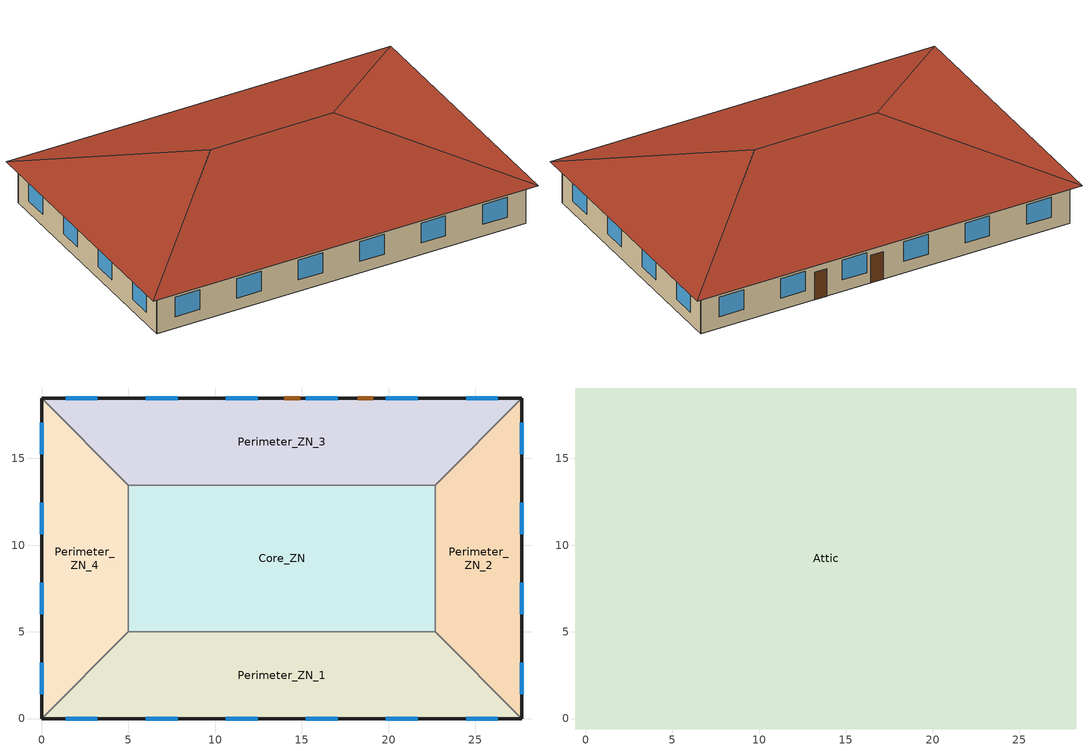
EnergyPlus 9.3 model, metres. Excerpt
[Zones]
Core_ZN
 floor adiabatic (Core_ZN_floor_Ffactor): 5,13.46 22.69,13.46 22.69,5 5,5 z0
 wall to Perimeter_ZN_1 (int_wall): 5,5 22.69,5 z0:3.05
 wall to Perimeter_ZN_2 (int_wall): 22.69,5 22.69,13.46 z0:3.05
 wall to Perimeter_ZN_3 (int_wall): 22.69,13.46 5,13.46 z0:3.05
 wall to Perimeter_ZN_4 (int_wall): 5,13.46 5,5 z0:3.05
Perimeter_ZN_1
 floor ground (Perimeter_ZN_1_floor_Ffactor): 27.69,0 0,0 5,5 22.69,5 z0
 wall outside (nonres_ext_wall): 0,0 27.69,0 z0:3.05
 wall to Perimeter_ZN_4 (int_wall): 5,5 0,0 z0:3.05
 wall to Perimeter_ZN_2 (int_wall): 27.69,0 22.69,5 z0:3.05
 window (Window_U_1.22_SHGC_0.25): 1.39,0 3.22,0 / 6.01,0 7.84,0 / 10.62,0 12.45,0 / 15.24,0 17.07,0 / 19.85,0 21.68,0 / 24.47,0 26.3,0 z0.9:2.42
Perimeter_ZN_2
 floor ground (Perimeter_ZN_2_floor_Ffactor): 22.69,13.46 27.69,18.46 27.69,0 22.69,5 z0
 wall outside (nonres_ext_wall): 27.69,0 27.69,18.46 z0:3.05
 wall to Perimeter_ZN_3 (int_wall): 27.69,18.46 22.69,13.46 z0:3.05
 window (Window_U_1.22_SHGC_0.25): 27.69,15.24 27.69,17.07 / 27.69,10.62 27.69,12.45 / 27.69,6.01 27.69,7.84 / 27.69,1.39 27.69,3.22 z0.9:2.42
Perimeter_ZN_3
 floor ground (Perimeter_ZN_3_floor_Ffactor): 5,13.46 0,18.46 27.69,18.46 22.69,13.46 z0
 wall outside (nonres_ext_wall): 27.69,18.46 0,18.46 z0:3.05
 wall to Perimeter_ZN_4 (int_wall): 0,18.46 5,13.46 z0:3.05
 window (Window_U_1.22_SHGC_0.25): 26.3,18.46 24.47,18.46 / 21.68,18.46 19.85,18.46 / 17.07,18.46 15.24,18.46 / 12.45,18.46 10.62,18.46 / 7.84,18.46 6.01,18.46 / 3.22,18.46 1.39,18.46 z0.9:2.42
 door (Swinging Door_con): 14.91,18.46 14,18.46 / 19.13,18.46 18.22,18.46 z0:2.13
Perimeter_ZN_4
 floor ground (Perimeter_ZN_4_floor_Ffactor): 5,5 0,0 0,18.46 5,13.46 z0
 wall outside (nonres_ext_wall): 0,18.46 0,0 z0:3.05
 window (Window_U_1.22_SHGC_0.25): 0,3.22 0,1.39 / 0,7.84 0,6.01 / 0,12.45 0,10.62 / 0,17.07 0,15.24 z0.9:2.42
Attic
 floor outside (ext_soffit_floor): -0.6,19.06 0,18.46 0,0 -0.6,-0.6 z3.05; 0,0 27.69,0 28.29,-0.6 -0.6,-0.6 z3.05; 28.29,19.06 28.29,-0.6 27.69,0 27.69,18.46 z3.05; -0.6,19.06 28.29,19.06 27.69,18.46 0,18.46 z3.05
 floor to Perimeter_ZN_1 (nonres_roof_floor): 0,0 5,5 22.69,5 27.69,0 z3.05
 floor to Perimeter_ZN_4 (nonres_roof_floor): 5,13.46 5,5 0,0 0,18.46 z3.05
 floor to Perimeter_ZN_2 (nonres_roof_floor): 22.69,5 22.69,13.46 27.69,18.46 27.69,0 z3.05
 floor to Core_ZN (nonres_roof_floor): 5,13.46 22.69,13.46 22.69,5 5,5 z3.05
 floor to Perimeter_ZN_3 (nonres_roof_floor): 0,18.46 27.69,18.46 22.69,13.46 5,13.46 z3.05
 roof outside (AtticRoofDeck): 28.29,19.06,3.05 -0.6,19.06,3.05 9.23,9.23,6.33 18.46,9.23,6.33; -0.6,19.06,3.05 -0.6,-0.6,3.05 9.23,9.23,6.33; 28.29,-0.6,3.05 28.29,19.06,3.05 18.46,9.23,6.33; -0.6,-0.6,3.05 28.29,-0.6,3.05 18.46,9.23,6.33 9.23,9.23,6.33
[Building]
OfficeSmall: North Axis {deg}=0; Terrain=City; Loads Convergence Tolerance Value {W}=0.04; Temperature Convergence Tolerance Value {deltaC}=0.2; Solar Distribution=FullInteriorAndExterior; Maximum Number of Warmup Days=25; Minimum Number of Warmup Days=6
[Site:Location]
Atlanta-Hartsfield.Jackson.Intl.AP_GA_USA WMO=722190: Latitude {deg}=33.64; Longitude {deg}=-84.43; Time Zone {hr}=-5; Elevation {m}=313
[SizingPeriod:DesignDay] Day of Month=21; Dry-Bulb Temperature Range Modifier Type=DefaultMultipliers; Humidity Condition Type=Wetbulb; Barometric Pressure {Pa}=97621; Rain Indicator=No; Snow Indicator=No; Daylight Saving Time Indicator=No
Name | Month | Day Type | Maximum Dry-Bulb Temperature {C} | Daily Dry-Bulb Temperature Range {deltaC} | Wetbulb or DewPoint at Maximum Dry-Bulb {C} | Wind Speed {m/s} | Wind Direction {deg} | Solar Model Indicator | Sky Clearness | ASHRAE Clear Sky Optical Depth for Beam Irradiance (taub) | ASHRAE Clear Sky Optical Depth for Diffuse Irradiance (taud)
Atlanta-Hartsfield.Jackson.Intl.AP_GA_USA Ann Htg 99.6% Condns DB | 1 | WinterDesignDay | -6.3 | 0 | -6.3 | 5.3 | 320 | ASHRAEClearSky | 0
Atlanta-Hartsfield.Jackson.Intl.AP_GA_USA Ann Clg .4% Condns DB=>MWB | 7 | SummerDesignDay | 34.4 | 9.5 | 23.5 | 4 | 300 | ASHRAETau |  | 0.556 | 1.779
[Site:GroundTemperature:FCfactorMethod]
January Ground Temperature {C}=16; February Ground Temperature {C}=11.9; March Ground Temperature {C}=7.7; April Ground Temperature {C}=4; May Ground Temperature {C}=7.9; June Ground Temperature {C}=13.8; July Ground Temperature {C}=17.2; August Ground Temperature {C}=20.8; September Ground Temperature {C}=24.8; October Ground Temperature {C}=26.1; November Ground Temperature {C}=26.5; December Ground Temperature {C}=22.5
[Site:WaterMainsTemperature]
Calculation Method=Correlation; Annual Average Outdoor Air Temperature {C}=16.6; Maximum Difference In Monthly Average Outdoor Air Temperatures {deltaC}=22.5
[Material]
Name | Roughness | Thickness {m} | Conductivity {W/m-K} | Density {kg/m3} | Specific Heat {J/kg-K} | Thermal Absorptance | Solar Absorptance | Visible Absorptance
Std Wood 6inch | MediumSmooth | 0.15 | 0.12 | 540 | 1210 | 0.9 | 0.7 | 0.7
F07 25mm stucco | Smooth | 0.0254 | 0.72 | 1856 | 840 | 0.9 | 0.7 | 0.7
F12 Asphalt shingles | VeryRough | 0.0032 | 0.04 | 1120 | 1260 | 0.9 | 0.7
G01 13mm gypsum board | Smooth | 0.0127 | 0.16 | 800 | 1090 | 0.9 | 0.7 | 0.5
G01 16mm gypsum board | MediumSmooth | 0.0159 | 0.16 | 800 | 1090
G02 16mm plywood | Smooth | 0.0159 | 0.12 | 544 | 1210
[Material:NoMass] Thermal Absorptance=0.9; Solar Absorptance=0.7; Visible Absorptance=0.7
Name | Roughness | Thermal Resistance {m2-K/W}
Opaque Door panel_con | MediumRough | 0.251572
Nonres_Roof_Insulation | MediumSmooth | 4.8919
Nonres_Exterior_Wall_Insulation | MediumSmooth | 1.59504
[WindowMaterial:SimpleGlazingSystem]
Glazing Layer: U-Factor {W/m2-K}=6.92748; Solar Heat Gain Coefficient=0.25; Visible Transmittance=0.25
[Construction]
Swinging Door_con: Opaque Door panel_con
InteriorFurnishings: Std Wood 6inch
AtticRoofDeck: F12 Asphalt shingles, G02 16mm plywood
int_wall: G01 13mm gypsum board, G01 13mm gypsum board
ext_soffit_floor: G02 16mm plywood
nonres_roof_floor: G01 16mm gypsum board, Nonres_Roof_Insulation
nonres_ext_wall: F07 25mm stucco, G01 16mm gypsum board, Nonres_Exterior_Wall_Insulation, G01 16mm gypsum board
Window_U_1.22_SHGC_0.25: Glazing Layer
[Construction:FfactorGroundFloor] F-Factor {W/m-K}=1.26363
Name | Area {m2} | PerimeterExposed {m}
Core_ZN_floor_Ffactor | 149.657 | 0
Perimeter_ZN_1_floor_Ffactor; Perimeter_ZN_3_floor_Ffactor | 113.45 | 27.69
Perimeter_ZN_2_floor_Ffactor; Perimeter_ZN_4_floor_Ffactor | 67.3 | 18.46
[Zone] Type=1; Multiplier=1; Ceiling Height {m}=autocalculate; Volume {m3}=autocalculate; Floor Area {m2}=autocalculate
Name | Part of Total Floor Area
Core_ZN; Perimeter_ZN_1; Perimeter_ZN_2; Perimeter_ZN_3; Perimeter_ZN_4 | Yes
Attic | No
[InternalMass] Construction=InteriorFurnishings
Name | Zone or ZoneList | Surface Area {m2}
Core_ZN_InternalMass_1 | Core_ZN | 299.3148
Perimeter_ZN_1_InternalMass_1 | Perimeter_ZN_1 | 226.9
Perimeter_ZN_2_InternalMass_1 | Perimeter_ZN_2 | 134.6
Perimeter_ZN_3_InternalMass_1 | Perimeter_ZN_3 | 226.9
Perimeter_ZN_4_InternalMass_1 | Perimeter_ZN_4 | 134.6
[People] Number of People Calculation Method=Area/Person; Zone Floor Area per Person {m2/person}=16.5881; Fraction Radiant=0.3; Sensible Heat Fraction=AUTOCALCULATE; Activity Level Schedule=ACTIVITY_SCH; Enable ASHRAE 55 Comfort Warnings=No; Mean Radiant Temperature Calculation Type=ZoneAveraged
Name | Zone or ZoneList | Number of People Schedule
Core_ZN | Core_ZN | BLDG_OCC_SCH_wo_SB
Perimeter_ZN_1 | Perimeter_ZN_1 | BLDG_OCC_SCH_wo_SB
Perimeter_ZN_2 | Perimeter_ZN_2 | BLDG_OCC_SCH_w_SB
Perimeter_ZN_3 | Perimeter_ZN_3 | BLDG_OCC_SCH_wo_SB
Perimeter_ZN_4 | Perimeter_ZN_4 | BLDG_OCC_SCH_wo_SB
[Lights] Schedule=BLDG_LIGHT_SCH; Design Level Calculation Method=Watts/Area; Watts per Zone Floor Area {W/m2}=10.7639; Return Air Fraction=0; Fraction Radiant=0.7; Fraction Visible=0.2; Fraction Replaceable=1; Return Air Fraction Calculated from Plenum Temperature=No
Name | Zone or ZoneList
Core_ZN_Lights | Core_ZN
Perimeter_ZN_1_Lights | Perimeter_ZN_1
Perimeter_ZN_2_Lights | Perimeter_ZN_2
Perimeter_ZN_3_Lights | Perimeter_ZN_3
Perimeter_ZN_4_Lights | Perimeter_ZN_4
[ElectricEquipment]
Name | Zone or ZoneList | Schedule | Design Level Calculation Method | Watts per Zone Floor Area {W/m2} | Watts per Person {W/person} | Fraction Latent | Fraction Radiant | Fraction Lost
Core_ZN_MiscPlug_Equip | Core_ZN | BLDG_EQUIP_SCH | Watts/Area | 6.78
Perimeter_ZN_1_MiscPlug_Equip | Perimeter_ZN_1 | BLDG_EQUIP_SCH | Watts/Area | 6.78
Perimeter_ZN_2_MiscPlug_Equip | Perimeter_ZN_2 | BLDG_EQUIP_SCH | Watts/Area | 6.78
Perimeter_ZN_3_MiscPlug_Equip | Perimeter_ZN_3 | BLDG_EQUIP_SCH | Watts/Area | 6.78
Perimeter_ZN_4_MiscPlug_Equip | Perimeter_ZN_4 | BLDG_EQUIP_SCH | Watts/Area | 6.78
Perimeter_ZN_1_pheat | Perimeter_ZN_1 | FMU_Perimeter_ZN_1_PH | Watts/Person |  | 1200 | 0 | 1 | 0
Perimeter_ZN_1_pfan | Perimeter_ZN_1 | FMU_Perimeter_ZN_1_PF | Watts/Person |  | 15 | 0 | 0 | 1
[ZoneInfiltration:DesignFlowRate] Temperature Term Coefficient=0; Velocity Squared Term Coefficient=0
Name | Zone or ZoneList | Schedule | Design Flow Rate Calculation Method | Design Flow Rate {m3/s} | Flow per Exterior Surface Area {m3/s-m2} | Constant Term Coefficient | Velocity Term Coefficient
Perimeter_ZN_1_Infiltration | Perimeter_ZN_1 | INFIL_QUARTER_ON_SCH | Flow/ExteriorWallArea | 0 | 0.00102413 | 0 | 0.224
Perimeter_ZN_2_Infiltration | Perimeter_ZN_2 | INFIL_QUARTER_ON_SCH | Flow/ExteriorWallArea | 0 | 0.00102413 | 0 | 0.224
Perimeter_ZN_3_Infiltration | Perimeter_ZN_3 | INFIL_QUARTER_ON_SCH | Flow/ExteriorWallArea | 0 | 0.00102413 | 0 | 0.224
Perimeter_ZN_4_Infiltration | Perimeter_ZN_4 | INFIL_QUARTER_ON_SCH | Flow/ExteriorWallArea | 0 | 0.00102413 | 0 | 0.224
Attic_Infiltration | Attic | ALWAYS_ON | Flow/Zone | 0.2001 |  | 1 | 0
[Exterior:Lights]
Exterior_Lights: Schedule=Exterior_Lgt_ALWAYS_ON; Design Level {W}=1582.575; Control Option=AstronomicalClock
[HVACTemplate:Thermostat]
Thermostat: Heating Setpoint Schedule=FMU_OtherZN_TH; Cooling Setpoint Schedule=FMU_OtherZN_TC
[HVACTemplate:Zone:IdealLoadsAirSystem] Template Thermostat=Thermostat; System Availability Schedule=ALWAYS_ON; Maximum Heating Supply Air Temperature {C}=50; Minimum Cooling Supply Air Temperature {C}=13; Maximum Heating Supply Air Humidity Ratio {kgWater/kgDryAir}=0.0156; Minimum Cooling Supply Air Humidity Ratio {kgWater/kgDryAir}=0.0077; Heating Limit=NoLimit; Cooling Limit=NoLimit; Dehumidification Control Type=ConstantSensibleHeatRatio; Cooling Sensible Heat Ratio=0.7; Dehumidification Setpoint {percent}=60; Humidification Control Type=None; Humidification Setpoint {percent}=30; Outdoor Air Method=None; Outdoor Air Flow Rate per Person {m3/s}=0.00944; Demand Controlled Ventilation Type=None; Outdoor Air Economizer Type=NoEconomizer; Heat Recovery Type=None; Sensible Heat Recovery Effectiveness=0.7; Latent Heat Recovery Effectiveness=0.65
Perimeter_ZN_2; Perimeter_ZN_3; Perimeter_ZN_4; Core_ZN
[DesignSpecification:OutdoorAir] Outdoor Air Method=Flow/Area; Outdoor Air Flow per Zone Floor Area {m3/s-m2}=0.000507968; Outdoor Air Flow per Zone {m3/s}=0
SZ DSOA Core_ZN; SZ DSOA Perimeter_ZN_1; SZ DSOA Perimeter_ZN_2; SZ DSOA Perimeter_ZN_3; SZ DSOA Perimeter_ZN_4
[Sizing:Zone] Zone Cooling Design Supply Air Temperature Input Method=SupplyAirTemperature; Zone Cooling Design Supply Air Temperature {C}=12.8; Zone Heating Design Supply Air Temperature Input Method=SupplyAirTemperature; Zone Heating Design Supply Air Temperature {C}=40; Zone Cooling Design Supply Air Humidity Ratio {kgWater/kgDryAir}=0.0085; Zone Heating Design Supply Air Humidity Ratio {kgWater/kgDryAir}=0.008; Cooling Design Air Flow Method=DesignDay; Cooling Design Air Flow Rate {m3/s}=0; Cooling Minimum Air Flow {m3/s}=0; Cooling Minimum Air Flow Fraction=0; Heating Design Air Flow Method=DesignDay; Heating Design Air Flow Rate {m3/s}=0; Account for Dedicated Outdoor Air System=No; Dedicated Outdoor Air System Control Strategy=NeutralSupplyAir; Dedicated Outdoor Air Low Setpoint Temperature for Design {C}=autosize; Dedicated Outdoor Air High Setpoint Temperature for Design {C}=autosize
Name | Design Specification Outdoor Air Object
Core_ZN | SZ DSOA Core_ZN
Perimeter_ZN_1 | SZ DSOA Perimeter_ZN_1
Perimeter_ZN_2 | SZ DSOA Perimeter_ZN_2
Perimeter_ZN_3 | SZ DSOA Perimeter_ZN_3
Perimeter_ZN_4 | SZ DSOA Perimeter_ZN_4
[ZoneControl:Thermostat]
Thermostat_Perimeter_ZN_1: Zone or ZoneList=Perimeter_ZN_1; Control Type Schedule=ALWAYS_DualSetpoint; Control 1=Perimeter_ZN_1 DualSetpoint
[ThermostatSetpoint:DualSetpoint]
Perimeter_ZN_1 DualSetpoint: Heating Setpoint Temperature Schedule=FMU_Perimeter_ZN_1_TH; Cooling Setpoint Temperature Schedule=FMU_Perimeter_ZN_1_TC
[ZoneHVAC:IdealLoadsAirSystem]
Perimeter_ZN_1 Air: Maximum Heating Supply Air Temperature {C}=50; Minimum Cooling Supply Air Temperature {C}=13; Maximum Heating Supply Air Humidity Ratio {kgWater/kgDryAir}=0.0156; Minimum Cooling Supply Air Humidity Ratio {kgWater/kgDryAir}=0.0077; Heating Limit=NoLimit; Cooling Limit=NoLimit; Dehumidification Control Type=ConstantSensibleHeatRatio; Cooling Sensible Heat Ratio=0.7; Humidification Control Type=None; Demand Controlled Ventilation Type=None; Outdoor Air Economizer Type=NoEconomizer; Heat Recovery Type=None; Sensible Heat Recovery Effectiveness=0.7; Latent Heat Recovery Effectiveness=0.65
[Zone equipment]
Perimeter_ZN_1: Perimeter_ZN_1 Air
[EnergyManagementSystem:Sensor]
Name | Output:Variable or Output:Meter Index Key | Output:Variable or Output:Meter
PerimeterZN1T | Perimeter_ZN_1 NODE2 | System Node Temperature
PerimeterZN1Flow | Perimeter_ZN_1 NODE2 | System Node Mass Flow Rate
PerimeterZN1HR | Perimeter_ZN_1 NODE2 | System Node Humidity Ratio
PerimeterZN1InletT | Perimeter_ZN_1 NODE1 | System Node Temperature
PerimeterZN1InletHR | Perimeter_ZN_1 NODE1 | System Node Humidity Ratio
[EnergyManagementSystem:ProgramCallingManager]
PerimeterZN1_Q_Sen_CalculateManager: EndOfSystemTimestepBeforeHVACReporting; PerimeterZN1_Q_Sen_Calculate_EMS_Program
PerimeterZN1_Q_Lat_CalculateManager: EndOfSystemTimestepBeforeHVACReporting; PerimeterZN1_Q_Lat_Calculate_EMS_Program
[EnergyManagementSystem:Program]
PerimeterZN1_Q_Sen_Calculate_EMS_Program: IF PerimeterZN1HR > PerimeterZN1InletHR; SET PerimeterZN1_Q_Sen = 1000*PerimeterZN1Flow*(1.006*(PerimeterZN1InletT-PerimeterZN1T)+1.86*(PerimeterZN1InletT*PerimeterZN1InletHR-PerimeterZN1T*PerimeterZN1InletHR)); ELSE; SET PerimeterZN1_Q_Sen = 1000*PerimeterZN1Flow*(1.006*(PerimeterZN1InletT-PerimeterZN1T)+1.86*(PerimeterZN1InletT*PerimeterZN1HR-PerimeterZN1T*PerimeterZN1HR)); ENDIF
PerimeterZN1_Q_Lat_Calculate_EMS_Program: IF PerimeterZN1HR > PerimeterZN1InletHR; SET PerimeterZN1_Q_Lat = 1000*PerimeterZN1Flow*(1.006*(PerimeterZN1InletT-PerimeterZN1T)+1.86*(PerimeterZN1InletT*PerimeterZN1InletHR-PerimeterZN1T*PerimeterZN1HR)+2501*(PerimeterZN1InletHR-PerimeterZN1HR))-1000*PerimeterZN1Flow*(1.006*(PerimeterZN1InletT-PerimeterZN1T)+1.86*(PerimeterZN1InletT*PerimeterZN1InletHR-PerimeterZN1T*PerimeterZN1InletHR)); ELSE; SET PerimeterZN1_Q_Lat = 1000*PerimeterZN1Flow*(1.006*(PerimeterZN1InletT-PerimeterZN1T)+1.86*(PerimeterZN1InletT*PerimeterZN1InletHR-PerimeterZN1T*PerimeterZN1HR)+2501*(PerimeterZN1InletHR-PerimeterZN1HR))-1000*PerimeterZN1Flow*(1.006*(PerimeterZN1InletT-PerimeterZN1T)+1.86*(PerimeterZN1InletT*PerimeterZN1HR-PerimeterZN1T*PerimeterZN1HR)); ENDIF
[EnergyManagementSystem:OutputVariable] Type of Data in Variable=Averaged; Update Frequency=ZoneTimestep; Units=W
Name | EMS Variable | EMS Program or Subroutine
PerimeterZN1_Q_Sen | PerimeterZN1_Q_Sen | PerimeterZN1_Q_Sen_Calculate_EMS_Program
PerimeterZN1_Q_Lat | PerimeterZN1_Q_Lat | PerimeterZN1_Q_Lat_Calculate_EMS_Program
[ExternalInterface:FunctionalMockupUnitExport:From:Variable]
Name | Output:Variable Index Key | Output:Variable | FMU Variable
 | Environment | Site Outdoor Air Drybulb Temperature | T_out
 | Environment | Site Outdoor Air Dewpoint Temperature | DewpointT_out
 | Environment | Site Outdoor Air Relative Humidity | RH_out
 | EMS | PerimeterZN1_Q_Sen | Perimeter_ZN_1_SenLoads
 | EMS | PerimeterZN1_Q_Lat | Perimeter_ZN_1_LatLoads
 | Perimeter_ZN_1 | Zone Air Temperature | Perimeter_ZN_1_Temp
 | Perimeter_ZN_1 | Zone Mean Radiant Temperature | Perimeter_ZN_1_RadTemp
 | PERIMETER_ZN_1 | Zone Mean Air Dewpoint Temperature | Perimeter_ZN_1_DewpointT
 | Perimeter_ZN_1 | Zone Air Humidity Ratio | Perimeter_ZN_1_HumdRat
 | Perimeter_ZN_1 | People Occupant Count | Perimeter_ZN_1_Occ
 | Perimeter_ZN_1_FLOOR | Surface Inside Face Temperature | Perimeter_ZN_1_FLOOR_T
 | Perimeter_ZN_1_CEILING | Surface Inside Face Temperature | Perimeter_ZN_1_CEILING_T
 | Perimeter_ZN_1_WALL_EAST | Surface Inside Face Temperature | Perimeter_ZN_1_WALL_EAST_T
 | Perimeter_ZN_1_WALL_SOUTH | Surface Inside Face Temperature | Perimeter_ZN_1_WALL_SOUTH_T
 | Perimeter_ZN_1_WALL_WEST | Surface Inside Face Temperature | Perimeter_ZN_1_WALL_WEST_T
 | Perimeter_ZN_1_WALL_NORTH | Surface Inside Face Temperature | Perimeter_ZN_1_WALL_NORTH_T
 | PERIMETER_ZN_1_WALL_SOUTH_WINDOW_1 | Surface Inside Face Temperature | Perimeter_ZN_1_WALL_SOUTH_WINDOW1_T
 | PERIMETER_ZN_1_WALL_SOUTH_WINDOW_2 | Surface Inside Face Temperature | Perimeter_ZN_1_WALL_SOUTH_WINDOW2_T
 | PERIMETER_ZN_1_WALL_SOUTH_WINDOW_3 | Surface Inside Face Temperature | Perimeter_ZN_1_WALL_SOUTH_WINDOW3_T
 | PERIMETER_ZN_1_WALL_SOUTH_WINDOW_4 | Surface Inside Face Temperature | Perimeter_ZN_1_WALL_SOUTH_WINDOW4_T
 | PERIMETER_ZN_1_WALL_SOUTH_WINDOW_5 | Surface Inside Face Temperature | Perimeter_ZN_1_WALL_SOUTH_WINDOW5_T
 | PERIMETER_ZN_1_WALL_SOUTH_WINDOW_6 | Surface Inside Face Temperature | Perimeter_ZN_1_WALL_SOUTH_WINDOW6_T
 | Perimeter_ZN_1 | Zone Air Relative Humidity | Perimeter_ZN_1_RelaHumd
 | Environment | Site Outdoor Air Humidity Ratio | w_out
[ExternalInterface:FunctionalMockupUnitExport:To:Schedule]
Name | Schedule | FMU Variable | Initial Value
 | FMU_Perimeter_ZN_1_PH | Perimeter_ZN_1_PHeat | 0
 | FMU_Perimeter_ZN_1_PF | Perimeter_ZN_1_PFan | 0
 | FMU_Perimeter_ZN_1_TC | Perimeter_ZN_1_TCool | 26.7
 | FMU_Perimeter_ZN_1_TH | Perimeter_ZN_1_THeat | 21
 | FMU_OtherZN_TC | OtherZN_TC | 25.56
 | FMU_OtherZN_TH | OtherZN_TH | 20
[ExternalInterface:FunctionalMockupUnitExport:To:Actuator] Actuated Component Unique=Perimeter_ZN_1 Air; Actuated Component Type=Ideal Loads Air System
Name | Actuated Component Control Type | FMU Variable | Initial Value
Perimeter_ZN_1_SAM | Air Mass Flow Rate | Perimeter_ZN_1 SupplyFlow | 0
Perimeter_ZN_1_SAT | Air Temperature | Perimeter_ZN_1 SupplyTemp | 18
Perimeter_ZN_1_SAG | Air Humidity Ratio | Perimeter_ZN_1 SupplyHumd | 0.009
[Schedule:Compact]
BLDG_LIGHT_SCH: Through: 12/31, For: Weekdays, Until: 5:00, 0.18, Until: 7:00, 0.23, Until: 8:00, 0.42, Until: 12:00, 0.9, Until: 13:00, 0.8, Until: 17:00, 0.9, Until: 18:00, 0.61, Until: 20:00, 0.42, Until: 22:00, 0.32, Until: 23:00, 0.23, Until: 24:00, 0.18, For: Weekends, Until: 24:00, 0.18, For: Holiday, Until: 24:00, 0.18, For: WinterDesignDay, Until: 24:00, 0, For: SummerDesignDay, Until: 24:00, 1, For: CustomDay1, Until: 24:00, 0, For: CustomDay2, Until: 24:00, 0
BLDG_EQUIP_SCH: Through: 12/31, For: WeekDays, Until: 6:00, 0.5, Until: 8:00, 0.5, Until: 12:00, 1, Until: 13:00, 0.94, Until: 17:00, 1, Until: 18:00, 0.5, Until: 23:00, 0.2, Until: 24:00, 0.2, For: Weekends, Until: 24:00, 0.2, For: Holiday, Until: 24:00, 0.2, For: WinterDesignDay, Until: 24:00, 0, For: SummerDesignDay, Until: 24:00, 1, For: CustomDay1, Until: 24:00, 0, For: CustomDay2, Until: 24:00, 0
BLDG_OCC_SCH_w_SB: Through: 12/31, For: Weekdays, Until: 01:00, 0, Until: 02:00, 0, Until: 03:00, 0, Until: 04:00, 0, Until: 05:00, 0, Until: 06:00, 0, Until: 07:00, 0.11, Until: 08:00, 0.21, Until: 09:00, 1, Until: 10:00, 1, Until: 11:00, 0, Until: 12:00, 1, Until: 13:00, 0, Until: 14:00, 1, Until: 15:00, 0, Until: 16:00, 1, Until: 17:00, 1, Until: 18:00, 0.32, Until: 19:00, 0.11, Until: 20:00, 0.11, Until: 21:00, 0.11, Until: 22:00, 0.11, Until: 23:00, 0.05, Until: 24:00, 0, For: Weekends, Until: 01:00, 0, Until: 02:00, 0, Until: 03:00, 0, Until: 04:00, 0, Until: 05:00, 0, Until: 06:00, 0, Until: 07:00, 0, Until: 08:00, 0, Until: 09:00, 0, Until: 10:00, 0, Until: 11:00, 0, Until: 12:00, 0, Until: 13:00, 0, Until: 14:00, 0, Until: 15:00, 0, Until: 16:00, 0, Until: 17:00, 0, Until: 18:00, 0, Until: 19:00, 0, Until: 20:00, 0, Until: 21:00, 0, Until: 22:00, 0, Until: 23:00, 0, Until: 24:00, 0, For: Holiday, Until: 24:00, 0, For: WinterDesignDay, Until: 24:00, 0, For: SummerDesignDay, Until: 24:00, 1, For: CustomDay1, Until: 24:00, 0, For: CustomDay2, Until: 24:00, 0
BLDG_OCC_SCH_wo_SB: Through: 12/31, For: Weekdays, Until: 01:00, 0, Until: 02:00, 0, Until: 03:00, 0, Until: 04:00, 0, Until: 05:00, 0, Until: 06:00, 0, Until: 07:00, 0.11, Until: 08:00, 0.21, Until: 09:00, 1, Until: 10:00, 1, Until: 11:00, 1, Until: 12:00, 1, Until: 13:00, 0.610395, Until: 14:00, 1, Until: 15:00, 1, Until: 16:00, 1, Until: 17:00, 1, Until: 18:00, 0.32, Until: 19:00, 0.11, Until: 20:00, 0.11, Until: 21:00, 0.11, Until: 22:00, 0.11, Until: 23:00, 0.05, Until: 24:00, 0, For: Weekends, Until: 01:00, 0, Until: 02:00, 0, Until: 03:00, 0, Until: 04:00, 0, Until: 05:00, 0, Until: 06:00, 0, Until: 07:00, 0, Until: 08:00, 0, Until: 09:00, 0, Until: 10:00, 0, Until: 11:00, 0, Until: 12:00, 0, Until: 13:00, 0, Until: 14:00, 0, Until: 15:00, 0, Until: 16:00, 0, Until: 17:00, 0, Until: 18:00, 0, Until: 19:00, 0, Until: 20:00, 0, Until: 21:00, 0, Until: 22:00, 0, Until: 23:00, 0, Until: 24:00, 0, For: Holiday, Until: 24:00, 0, For: WinterDesignDay, Until: 24:00, 0, For: SummerDesignDay, Until: 24:00, 1, For: CustomDay1, Until: 24:00, 0, For: CustomDay2, Until: 24:00, 0
INFIL_QUARTER_ON_SCH: Through: 12/31, For: Weekdays SummerDesignDay, Until: 07:00, 1, Until: 19:00, 0.25, Until: 24:00, 1, For: Saturday WinterDesignDay, Until: 07:00, 1, Until: 18:00, 0.25, Until: 24:00, 1, For: Sunday Holidays AllOtherDays, Until: 24:00, 1
ALWAYS_ON; Exterior_Lgt_ALWAYS_ON: Through: 12/31, For: AllDays, Until: 24:00, 1
ACTIVITY_SCH: Through: 12/31, For: AllDays, Until: 24:00, 120
ALWAYS_DualSetpoint: Through: 12/31, For: AllDays, Until: 24:00, 4
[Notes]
The DOE Prototype Building Models were developed by Pacific Northwest National Laboratory (PNNL), under contract with the U.S.
Department of Energy (DOE).  These building models were derived from DOE's Commercial Reference Building Models with modifications
based on input from the ASHRAE Standard 90.1 committee, the Advanced Energy Design Guide series, and building industry experts. The
prototypes models were developed to quantify energy saving impacts from newly published editions of ASHRAE Standard 90.1, 189.1, IECC,
and other energy codes and standards.  The basic building descriptions can be found in the Scorecards posted at www.energycodes.gov
website. The recommended citation of the prototype models is
DOE and PNNL. 2020. Commercial Prototype Building Models, Richland, WA, Pacific Northwest National Laboratory. Available at https://www.energycodes.gov/development/commercial/prototype_models.
Detailed descriptions of the prototype model development and addenda modeling strategies can be found in the following  reports:
DOE, 2020. Preliminary Energy Savings Analysis: ANSI/ASHRAE/IES Standard 90.1-2019. Report prepared by Zhang, J., M. Rosenberg, J.
Lerond, Y. Xie, Nambia, C., Y. Chen, R. Hart, M. Halverson, D. Maddox, and S. Goel, Richland, WA, Pacific Northwest National Laboratory.
Zhang, J., Y. Chen, Y. Xie, M. Rosenberg, R. Hart. Energy and Energy Cost Savings Analysis of the 2018 IECC for Commercial Buildings.
2018. PNNL-28125. Richland, WA: Pacific Northwest National Laboratory.
DOE. 2017. Energy Savings Analysis: ANSI/ASHRAE/IES Standard 90.1-2016. Prepared by Athalye, R.A, M.A. Halverson, M.I. Rosenberg, B. Liu,
J. Zhang, R. Hart, V.V. Mendon, S. Goel, Y. Chen, Y. Xie, and M. Zhao, Richland, WA, Pacific Northwest National Laboratory. https://www.energycodes.gov/sites/default/files/documents/02202018_Standard_90.1-2016_Determination_TSD.pdf.
Zhang, J., Y. Xie, R.A. Athalye, J. Zhuge, M. Rosenberg, R. Hart, and B. Liu. Energy and Energy Cost Savings Analysis of the 2015 IECC
for Commercial Buildings. 2015. PNNL-24269 Rev. 1. Richland, WA: Pacific Northwest National
Laboratory. https://www.energycodes.gov/sites/default/files/documents/2015_IECC_Commercial_Analysis.pdf.
Halverson M.A., M.I. Rosenberg, W. Wang, J. Zhang, V.V. Mendon, R.A. Athalye, Y. Xie, R. Hart, S. Goel, 2014. ANSI/ASHRAE/IES Standard
90.1-2013 Determination of Energy Savings: Quantitative Analysis, PNNL-23479. Richland, WA: Pacific Northwest National Laboratory. https://www.energycodes.gov/sites/default/files/documents/901-2013_finalCommercialDeterminationQuantitativeAnalysis_TSD_0.pdf.
Goel S., R.A. Athalye, W. Wang, J. Zhang, M.I. Rosenberg, Y. Xie, and R. Hart, et al. 2014. Enhancements to ASHRAE Standard 90.1
Prototype Building Models. PNNL-23269. Richland, WA: Pacific Northwest National Laboratory. https://www.pnnl.gov/main/publications/external/technical_reports/PNNL-23269.pdf.
Zhang J., R.A. Athalye, R. Hart, M.I. Rosenberg, Y. Xie, S. Goel, and V.V. Mendon, et al. 2013. Energy and Energy Cost Savings Analysis
of the IECC for Commercial Buildings. PNNL-22760. Richland, WA: Pacific Northwest National Laboratory. http://www.pnnl.gov/main/publications/external/technical_reports/PNNL-22760.pdf.
Thornton B.A., M.I. Rosenberg, E.E. Richman, W. Wang, Y. Xie, J. Zhang, H. Cho, VV Mendon, R.A. Athalye, and B. Liu. 2011. Achieving
the 30% Goal: Energy and Cost Savings Analysis of ASHRAE Standard 90.1-2010. PNNL-20405. Richland, WA: Pacific Northwest National
Laboratory.  https://www.energycodes.gov/sites/default/files/documents/BECP_Energy_Cost_Savings_STD2010_May2011_v00.pdf.
WeatherFile:  USA_GA_Atlanta-Hartsfield.Jackson.Intl.AP.722190_TMY3.epw
BEGIN ECONOMIZER MAP
Economizer Name, DX COIL Name
PSZ-AC:1_OA_Controller, PSZ-AC:1 Heat Pump DX Cooling Coil
PSZ-AC:2_OA_Controller, PSZ-AC:2 Heat Pump DX Cooling Coil
PSZ-AC:3_OA_Controller, PSZ-AC:3 Heat Pump DX Cooling Coil
PSZ-AC:4_OA_Controller, PSZ-AC:4 Heat Pump DX Cooling Coil
PSZ-AC:5_OA_Controller, PSZ-AC:5 Heat Pump DX Cooling Coil
END ECONOMIZER MAP
GPARM parameters as input:
Case = ASHRAE901_OfficeSmall_STD2004_Atlanta
annual_run = yes
slab_gtp = National_OfficeSmall_ASHRAE901_STD2004_Zone3A_nonres_GA-Atlanta-GA.gtp
basement_tempt = dummy.idf
avg_oa_tempt_ip = 61.88
maxdiff_oa_tempt_ip = 40.5
ext_wall_type = WoodFramedWall
nonres_ext_wall_ufactor = 0.505365407
roof_type = WoodJoistAtticRoof
nonres_roof_ufactor = 0.193060942
roof_solar_absorp = 0.7
nonres_window =
sidelighting_control = no
economizer = NoEconomizer
skip_economizer_control = No
LPD_office = 10.76391042
exterior_lights_watts = 1582.575
exterior_lights_watts_a =
exterior_lights_watts_b =
avg_oa_tempt = 16.6
maxdiff_oa_tempt = 22.5
oa_flow_per_area = 0.000507968
door_infil = 0.129785425
frac_ofpk = 0.144
damper_sch = MinOA_Sched
economizer_lockout = LockoutWithCompressor
BLDG_EQUIP_SCH = BLDG_EQUIP_SCH_BASE
pv_surface_area = 0
STD189_overhang = no
ext_lgt_sch = Exterior_Lgt_ALWAYS_ON
LTG_SCH_SET = LTG_SET_STD2004
HtgSetP_Sch = HTGSETP_SCH_NO_OPTIMUM
CLGSETP_SCH = CLGSETP_SCH_NO_SETBACK
pipe_heat_loss = 572
